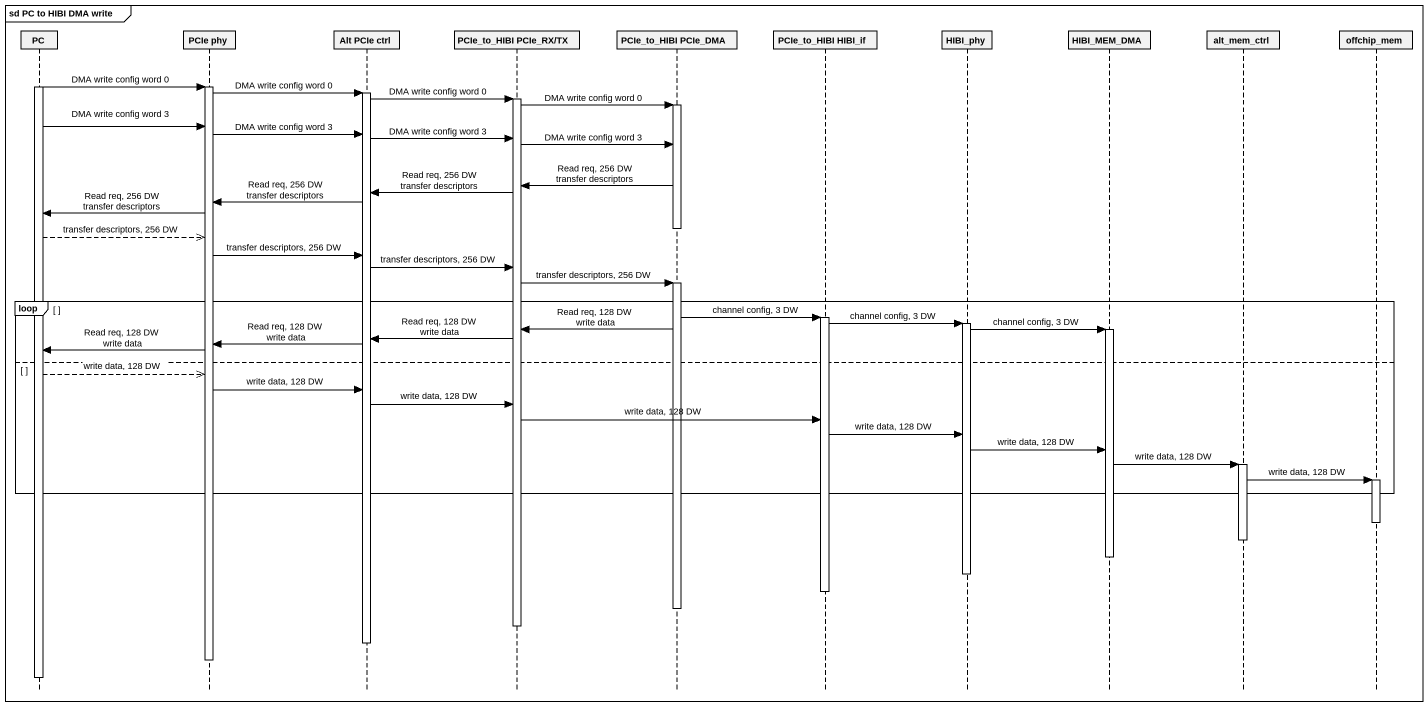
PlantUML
@startuml
mainframe sd PC to HIBI DMA write
hide footbox
participant PC
participant "PCIe phy" as PCIe_phy
participant "Alt PCIe ctrl" as Alt_PCIe_ctrl
participant "PCIe_to_HIBI PCIe_RX/TX" as PCIe_to_HIBI_PCIe_RX_TX
participant "PCIe_to_HIBI PCIe_DMA" as PCIe_to_HIBI_PCIe_DMA
participant "PCIe_to_HIBI HIBI_if" as PCIe_to_HIBI_HIBI_if
participant HIBI_phy
participant HIBI_MEM_DMA
participant alt_mem_ctrl
participant offchip_mem

activate PC
PC -> PCIe_phy : DMA write config word 0
activate PCIe_phy
PCIe_phy -> Alt_PCIe_ctrl : DMA write config word 0
activate Alt_PCIe_ctrl
Alt_PCIe_ctrl -> PCIe_to_HIBI_PCIe_RX_TX : DMA write config word 0
activate PCIe_to_HIBI_PCIe_RX_TX
PCIe_to_HIBI_PCIe_RX_TX -> PCIe_to_HIBI_PCIe_DMA : DMA write config word 0
activate PCIe_to_HIBI_PCIe_DMA
PC -> PCIe_phy : DMA write config word 3
PCIe_phy -> Alt_PCIe_ctrl : DMA write config word 3
Alt_PCIe_ctrl -> PCIe_to_HIBI_PCIe_RX_TX : DMA write config word 3
PCIe_to_HIBI_PCIe_RX_TX -> PCIe_to_HIBI_PCIe_DMA : DMA write config word 3
PCIe_to_HIBI_PCIe_DMA -> PCIe_to_HIBI_PCIe_RX_TX : Read req, 256 DW transfer descriptors
PCIe_to_HIBI_PCIe_RX_TX -> Alt_PCIe_ctrl : Read req, 256 DW transfer descriptors
Alt_PCIe_ctrl -> PCIe_phy : Read req, 256 DW transfer descriptors
PCIe_phy -> PC : Read req, 256 DW transfer descriptors
deactivate PCIe_to_HIBI_PCIe_DMA
PC -->> PCIe_phy : transfer descriptors, 256 DW
PCIe_phy -> Alt_PCIe_ctrl : transfer descriptors, 256 DW
Alt_PCIe_ctrl -> PCIe_to_HIBI_PCIe_RX_TX : transfer descriptors, 256 DW
PCIe_to_HIBI_PCIe_RX_TX -> PCIe_to_HIBI_PCIe_DMA : transfer descriptors, 256 DW
activate PCIe_to_HIBI_PCIe_DMA
loop
  PCIe_to_HIBI_PCIe_DMA -> PCIe_to_HIBI_HIBI_if : channel config, 3 DW
  activate PCIe_to_HIBI_HIBI_if
  PCIe_to_HIBI_HIBI_if -> HIBI_phy : channel config, 3 DW
  activate HIBI_phy
  HIBI_phy -> HIBI_MEM_DMA : channel config, 3 DW
  PCIe_to_HIBI_PCIe_DMA -> PCIe_to_HIBI_PCIe_RX_TX : Read req, 128 DW write data
  activate HIBI_MEM_DMA
  PCIe_to_HIBI_PCIe_RX_TX -> Alt_PCIe_ctrl : Read req, 128 DW write data
  Alt_PCIe_ctrl -> PCIe_phy : Read req, 128 DW write data
  PCIe_phy -> PC : Read req, 128 DW write data
else
  PC -->> PCIe_phy : write data, 128 DW
  PCIe_phy -> Alt_PCIe_ctrl : write data, 128 DW
  Alt_PCIe_ctrl -> PCIe_to_HIBI_PCIe_RX_TX : write data, 128 DW
  PCIe_to_HIBI_PCIe_RX_TX -> PCIe_to_HIBI_HIBI_if : write data, 128 DW
  PCIe_to_HIBI_HIBI_if -> HIBI_phy : write data, 128 DW
  HIBI_phy -> HIBI_MEM_DMA : write data, 128 DW
  HIBI_MEM_DMA -> alt_mem_ctrl : write data, 128 DW
  activate alt_mem_ctrl
  alt_mem_ctrl -> offchip_mem : write data, 128 DW
  activate offchip_mem
end
deactivate offchip_mem
deactivate alt_mem_ctrl
deactivate HIBI_MEM_DMA
deactivate HIBI_phy
deactivate PCIe_to_HIBI_HIBI_if
deactivate PCIe_to_HIBI_PCIe_DMA
deactivate PCIe_to_HIBI_PCIe_RX_TX
deactivate Alt_PCIe_ctrl
deactivate PCIe_phy
deactivate PC
@enduml
